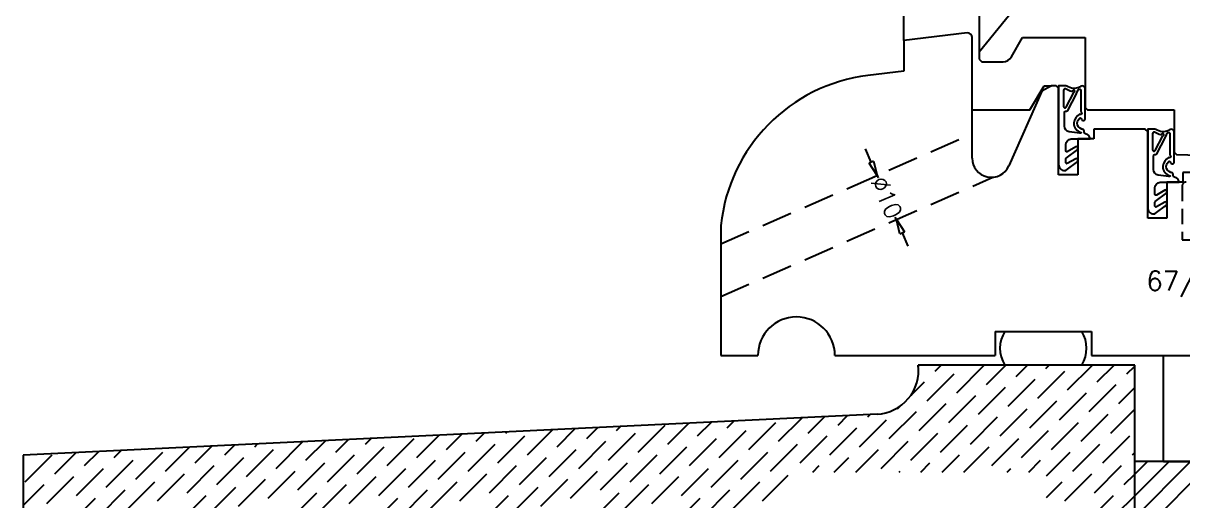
# Model space of a CAD drawing. Header units: millimetres. Extents: x 2806 to 10642, y -276 to 6064.
# Drawn here: x 2805.9 to 3046.9, y 852.1 to 951.3 of the extents above; entities that cross this region are included whole.
import ezdxf
from ezdxf.enums import TextEntityAlignment as Align

# ---------------------------------------------------------------- set-up
doc = ezdxf.new("R2010")
doc.units = ezdxf.units.MM
doc.linetypes.add('CACHE', pattern=[9.525, 6.35, -3.175])
doc.linetypes.add('CACHE2', pattern=[4.7625, 3.175, -1.5875])
doc.layers.get('0').update_dxf_attribs({"color": 250})
doc.layers.add('dim', color=7, linetype='Continuous')
doc.styles.add('romans', font='romans.shx')
doc.dimstyles.new('Ech 1-1', dxfattribs={"dimtxt": 3.5, "dimasz": 3, "dimexe": 0.25, "dimexo": 0, "dimgap": 0.01, "dimtad": 0, "dimdec": 8, "dimzin": 12, "dimtxsty": 'romans', "dimblk": 'CLOSEDBLANK', "dimcen": 2.5, "dimclrd": 9, "dimclre": 9, "dimclrt": 6, "dimadec": 4, "dimazin": 3, "dimtfac": 1, "dimtdec": 8, "dimtmove": 0, "dimatfit": 3, "dimldrblk": 'CLOSEDBLANK', "dimfxl": 1, "dimarcsym": 0})

# ---------------------------------------------------------------- blocks, each defined once
blk = doc.blocks.new('_ClosedBlank')
at = {"color": 0, "linetype": 'ByBlock', "lineweight": -2}
for p, q in [((-1, 0.167), (0, 0)), ((-1, 0.167), (-1, -0.167)), ((0, 0), (-1, -0.167))]:
    blk.add_line(p, q, dxfattribs=at)
blk = doc.blocks.new('*D7')
at = {"layer": 'Defpoints', "color": 0, "transparency": 16777216}
for p in [(2982.39, 919.27), (2986.41, 910.11), (2987.35, 910.53)]:
    blk.add_point(p, dxfattribs=at)
at = {"layer": 'dim', "color": 9, "lineweight": -2, "transparency": 16777216}
for p, q in [((2982.13, 922.43), (2980.93, 925.18)), ((2982.39, 919.27), (2983.57, 919.79)), ((2983.34, 919.69), (2983.57, 919.16)), ((2987.35, 910.53), (2987.12, 911.05)), ((2986.41, 910.11), (2987.58, 910.63)), ((2988.56, 907.78), (2989.76, 905.03))]:
    blk.add_line(p, q, dxfattribs=at)
at = {"layer": 'dim', "color": 9, "lineweight": -2, "transparency": 16777216, "xscale": 3, "yscale": 3, "zscale": 3}
for p, rotation in [((2983.34, 919.69), 293.6692646820706), ((2987.35, 910.53), 113.6692646820706)]:
    blk.add_blockref('_ClosedBlank', p, dxfattribs=dict(at, rotation=rotation))
at = {"layer": 'dim', "color": 6, "transparency": 16777216, "insert": (2985.35, 915.11), "char_height": 3.5, "attachment_point": 5, "rotation": 293.6693, "style": 'romans'}
blk.add_mtext('%%c10', dxfattribs=at)

msp = doc.modelspace()

# ---------------------------------------------------------------- linework, layer by layer
for p, q in [((3004.58593283, 945.35280851), (3038.18329671, 986.79487696)), ((2988.88593283, 947.71056115), (2988.88593283, 953.29487696)), ((3004.58593283, 953.29487696), (3004.58593283, 943.79487696)), ((3002.08593283, 949.29487696), (2988.88593283, 947.71056115)), ((2988.88593283, 947.71056115), (2988.88593283, 941.34442439)), ((3003.08593283, 923.29487696), (3003.08593283, 948.29487696)), ((3011.26592601, 944.29144078), (3013.58791899, 948.29487696)), ((3013.58791899, 948.29487696), (3026.58593283, 948.29487696)), ((3026.58593283, 948.29487696), (3026.58593283, 933.79487696)), ((3004.58593283, 943.79487696), (3005.08593283, 943.29487696)), ((3005.08593283, 943.29487696), (3009.53586363, 943.29487696)), ((2988.88593283, 941.34442439), (2981.44392189, 940.43268359)), ((3015.08593283, 933.29487696), (3018.08593283, 938.29487696)), ((3015.08593283, 933.29487696), (3018.08593283, 938.29487696)), ((3015.08593283, 933.29487696), (3018.08593283, 938.29487696)), ((3019.58593283, 938.29487696), (3017.58425343, 937.15934423)), ((3018.08593283, 938.29487696), (3019.58593283, 938.29487696)), ((3020.58593283, 938.29487696), (3019.58593283, 938.29487696)), ((3021.08593283, 937.79487696), (3020.58593283, 938.29487696)), ((3021.08593283, 919.79487696), (3021.08593283, 937.79487696)), ((3017.58425343, 937.15934423), (3010.74475979, 921.67840385)), ((3003.08593283, 933.29487696), (3015.08593283, 933.29487696)), ((3026.58593283, 933.79487696), (3027.08593283, 933.29487696)), ((3027.08593283, 933.29487696), (3045.08593283, 933.29487696)), ((3045.08593283, 933.29487696), (3045.08593283, 924.51102279)), ((3039.08593283, 929.29487696), (3028.38593283, 929.29487696)), ((3028.38593283, 929.29487696), (3028.38593283, 927.29487696)), ((3039.58593283, 928.79487696), (3039.08593283, 929.29487696)), ((3039.58593283, 910.79487696), (3039.58593283, 928.79487696)), ((3028.38593283, 927.29487696), (3025.08593283, 927.29487696)), ((3025.08593283, 927.29487696), (3025.08593283, 919.79487696)), ((3045.08593283, 924.51102279), (3045.58576338, 923.99800637)), ((3045.58576338, 923.99800637), (3072.08610229, 923.29487696)), ((3025.08593283, 919.79487696), (3021.08593283, 919.79487696)), ((3046.88593283, 918.29487696), (3043.58593283, 918.29487696)), ((3043.58593283, 918.29487696), (3043.58593283, 910.79487696)), ((3082.88593283, 920.29487696), (3046.88593283, 920.29487696)), ((3046.88593283, 920.29487696), (3046.88593283, 918.29487696)), ((3043.58593283, 913.03543039), (3043.58593283, 913.55023542)), ((2950.88593283, 909.29487696), (2950.88593283, 882.29487696)), ((3043.58593283, 910.79487696), (3039.58593283, 910.79487696)), ((3007.88593283, 887.29487696), (3027.88593283, 887.29487696)), ((3007.88593283, 887.29487696), (3007.88593283, 882.29487696)), ((3027.88593283, 887.29487696), (3027.88593283, 882.29487696)), ((2950.88593283, 882.29487696), (2958.57585068, 882.29487696)), ((2974.57585068, 882.29487696), (3007.88593283, 882.29487696)), ((3027.88593283, 882.29487696), (3052.88593283, 882.29487696)), ((3042.88593283, 860.29487696), (3042.88593283, 882.29487696)), ((3036.88593283, 880.29487696), (2991.88593283, 880.29487696)), ((3036.88593283, 755.29487696), (3036.88593283, 880.29487696)), ((2983.34352918, 870.11491826), (2805.88593283, 861.630018)), ((2805.88593283, 861.630018), (2805.88593283, 755.29487696)), ((3082.88593283, 860.29487696), (3036.88593283, 860.29487696)), ((3042.88593283, 860.29487696), (3082.88593283, 860.29487696))]:
    msp.add_line(p, q)
at = {"linetype": 'CACHE'}
for p, q in [((2950.88593283, 905.46238037), (3003.08593283, 928.34318865)), ((2950.88593283, 894.54389654), (3007.37665569, 919.30545592))]:
    msp.add_line(p, q, dxfattribs=at)
at = {"linetype": 'CACHE2'}
for p, q in [((3046.75766105, 917.49487696), (3046.75766105, 906.29487696)), ((3046.75766105, 906.29487696), (3068.75766105, 906.29487696))]:
    msp.add_line(p, q, dxfattribs=at)
at = {"linetype": 'Continuous'}
for p, q in [((2991.9151882, 880.03541032), (2992.17465484, 880.29487696)), ((2995.43455229, 879.06464634), (2996.6647829, 880.29487696)), ((2999.92468035, 874.57451828), (3005.53734043, 880.18717836)), ((3006.09860644, 876.25831631), (3010.13516708, 880.29487696)), ((3012.27253252, 877.94211433), (3014.62529515, 880.29487696)), ((3018.4464586, 879.62591235), (3019.11542321, 880.29487696)), ((3022.93658666, 875.13578429), (3028.09567933, 880.29487696)), ((3029.11051275, 876.81958231), (3032.58580739, 880.29487696)), ((3035.28443883, 878.50338034), (3036.88593283, 880.10487434)), ((2993.75075427, 872.89072026), (2999.36341434, 878.50338034)), ((3010.5887345, 871.76818825), (3016.20139457, 877.38084832)), ((3016.76266058, 873.45198627), (3022.37532065, 879.06464634)), ((2990.29851584, 873.92860989), (2993.18948826, 876.81958231)), ((3004.41480841, 870.08439022), (3010.02746849, 875.6970503)), ((3027.42671472, 870.64565623), (3033.0393748, 876.25831631)), ((3033.60064081, 872.32945425), (3036.88593283, 875.61474628)), ((2998.24088233, 868.4005922), (3003.8535424, 874.01325228)), ((3015.07886256, 867.27806019), (3020.69152263, 872.89072026)), ((3021.25278864, 868.96185821), (3026.86544872, 874.57451828)), ((2981.4029021, 869.52312422), (2981.92696501, 870.04718712)), ((2985.89303016, 865.03299616), (2991.50569024, 870.64565623)), ((2987.57682819, 871.20692224), (2988.13444608, 871.76454014)), ((2992.06695625, 866.71679418), (2997.67961632, 872.32945425)), ((3008.90493647, 865.59426216), (3014.51759655, 871.20692224)), ((3025.7429167, 864.47173015), (3031.35557678, 870.08439022)), ((3031.91684278, 866.15552817), (3036.88593283, 871.12461822)), ((2933.69529146, 862.22666612), (2939.30795153, 867.83932619)), ((2939.86921754, 863.91046414), (2944.20217981, 868.24342641)), ((2946.04314363, 865.59426216), (2948.91777796, 868.4688965)), ((2952.21706971, 867.27806019), (2953.63337611, 868.69436659)), ((2956.70719777, 862.78793212), (2962.31985784, 868.4005922)), ((2962.88112385, 864.47173015), (2967.78017056, 869.37077685)), ((2969.05504994, 866.15552817), (2972.49576871, 869.59624694)), ((2975.22897602, 867.83932619), (2977.21136686, 869.82171703)), ((2979.71910408, 863.34919813), (2985.33176416, 868.96185821)), ((2996.55708431, 862.22666612), (3002.16974438, 867.83932619)), ((3002.73101039, 863.91046414), (3008.34367047, 869.52312422)), ((3019.56899062, 862.78793212), (3025.18165069, 868.4005922)), ((2887.67147884, 861.1041341), (2892.33060018, 865.76325544)), ((2893.84540492, 862.78793212), (2897.04619832, 865.98872553)), ((2900.01933101, 864.47173015), (2901.76179647, 866.21419562)), ((2904.50945907, 859.98160209), (2910.12211914, 865.59426216)), ((2906.19325709, 866.15552817), (2906.47739462, 866.4396657)), ((2910.68338515, 861.66540011), (2915.90859092, 866.89060588)), ((2916.85731123, 863.34919813), (2920.62418907, 867.11607597)), ((2923.03123732, 865.03299616), (2925.33978722, 867.34154606)), ((2927.52136538, 860.54286809), (2933.13402545, 866.15552817)), ((2929.2051634, 866.71679418), (2930.05538537, 867.56701615)), ((2950.53327169, 861.1041341), (2956.14593176, 866.71679418)), ((2967.37125191, 859.98160209), (2972.98391199, 865.59426216)), ((2973.545178, 861.66540011), (2979.15783807, 867.27806019)), ((2990.38315822, 860.54286809), (2995.9958183, 866.15552817)), ((3013.39506453, 861.1041341), (3019.00772461, 866.71679418)), ((3030.23304476, 859.98160209), (3035.84570484, 865.59426216)), ((2830.98361207, 862.78793212), (2831.02782424, 862.83214429)), ((2835.47374013, 858.29780406), (2840.45902054, 863.28308447)), ((2841.64766622, 859.98160209), (2845.17461869, 863.50855455)), ((2847.8215923, 861.66540011), (2849.89021683, 863.73402464)), ((2852.31172036, 857.17527205), (2857.92438044, 862.78793212)), ((2853.99551838, 863.34919813), (2854.60581498, 863.95949473)), ((2858.48564645, 858.85907007), (2864.03701128, 864.41043491)), ((2864.65957253, 860.54286809), (2868.75260943, 864.635905)), ((2870.83349861, 862.22666612), (2873.46820758, 864.86137508)), ((2875.32362667, 857.73653806), (2880.93628675, 863.34919813)), ((2877.00742469, 863.91046414), (2878.18380573, 865.08684517)), ((2881.49755276, 859.42033608), (2887.11021283, 865.03299616)), ((2898.33553298, 858.29780406), (2903.94819306, 863.91046414)), ((2915.17351321, 857.17527205), (2920.78617329, 862.78793212)), ((2921.34743929, 858.85907007), (2926.96009937, 864.47173015)), ((2938.18541952, 857.73653806), (2943.7980796, 863.34919813)), ((2944.3593456, 859.42033608), (2949.97200568, 865.03299616)), ((2961.19732583, 858.29780406), (2966.80998591, 863.91046414)), ((2978.94303042, 858.08299641), (2983.64796613, 862.78793212)), ((2984.20923214, 858.85907007), (2989.82189222, 864.47173015)), ((3001.39367072, 858.08299641), (3006.65987244, 863.34919813)), ((3007.22113845, 859.42033608), (3012.83379853, 865.03299616)), ((3024.05911868, 858.29780406), (3029.67177875, 863.91046414)), ((2806.28790774, 856.05274003), (2811.90056782, 861.66540011)), ((2812.46183382, 857.73653806), (2816.88102979, 862.15573402)), ((2818.63575991, 859.42033608), (2821.59662794, 862.38120411)), ((2823.12588797, 854.93020802), (2828.73854804, 860.54286809)), ((2824.80968599, 861.1041341), (2826.31222609, 862.6066742)), ((2829.29981405, 856.61400604), (2834.91247413, 862.22666612)), ((2846.13779428, 855.49147403), (2851.75045435, 861.1041341)), ((2869.14970059, 856.05274003), (2874.76236066, 861.66540011)), ((2885.98768082, 854.93020802), (2891.60034089, 860.54286809)), ((2892.1616069, 856.61400604), (2897.77426697, 862.22666612)), ((2908.99958713, 855.49147403), (2914.6122472, 861.1041341)), ((2932.01149344, 856.05274003), (2937.62415351, 861.66540011)), ((2948.84947366, 854.93020802), (2954.46213374, 860.54286809)), ((2955.02339975, 856.61400604), (2960.63605982, 862.22666612)), ((2974.45290236, 858.08299641), (2977.47404005, 861.1041341)), ((2996.90354266, 858.08299641), (3000.48594636, 861.66540011)), ((3014.86405491, 858.08299641), (3017.32392659, 860.54286809)), ((3018.57929536, 857.30810881), (3023.49785267, 862.22666612)), ((3036.40697084, 861.66540011), (3036.88593283, 862.1443621)), ((2816.95196189, 853.24641), (2822.56462196, 858.85907007)), ((2839.9638682, 853.807676), (2845.57652827, 859.42033608)), ((2856.80184842, 852.68514399), (2862.4145085, 858.29780406)), ((2862.97577451, 854.36894201), (2868.58843458, 859.98160209)), ((2879.81375473, 853.24641), (2885.42641481, 858.85907007)), ((2902.82566104, 853.807676), (2908.43832112, 859.42033608)), ((2919.66364127, 852.68514399), (2925.27630135, 858.29780406)), ((2925.83756735, 854.36894201), (2931.45022743, 859.98160209)), ((2942.67554758, 853.24641), (2948.28820766, 858.85907007)), ((2969.9627743, 858.08299641), (2971.30011397, 859.42033608)), ((2987.92328654, 858.08299641), (2988.13809419, 858.29780406)), ((2992.4134146, 858.08299641), (2994.31202028, 859.98160209)), ((3010.37392685, 858.08299641), (3011.1500005, 858.85907007)), ((3028.54924674, 853.807676), (3034.16190681, 859.42033608)), ((3036.88593283, 857.65423404), (3039.52657575, 860.29487696)), ((3036.88593283, 853.16410598), (3044.01670381, 860.29487696)), ((3036.88593283, 848.67397792), (3048.50683187, 860.29487696)), ((3036.88593283, 844.18384985), (3052.99695993, 860.29487696)), ((2810.7780358, 851.56261197), (2816.39069588, 857.17527205)), ((2827.61601603, 850.44007996), (2833.2286761, 856.05274003)), ((2833.78994211, 852.12387798), (2839.40260219, 857.73653806)), ((2850.62792234, 851.00134597), (2856.24058241, 856.61400604)), ((2873.63982865, 851.56261197), (2879.25248873, 857.17527205)), ((2890.47780888, 850.44007996), (2896.09046895, 856.05274003)), ((2896.65173496, 852.12387798), (2902.26439504, 857.73653806)), ((2913.48971519, 851.00134597), (2919.10237526, 856.61400604)), ((2936.5016215, 851.56261197), (2942.11428157, 857.17527205)), ((2953.33960172, 850.44007996), (2958.9522618, 856.05274003)), ((2959.51352781, 852.12387798), (2964.86500964, 857.47535982)), ((3018.57929536, 852.81798075), (3021.81405465, 856.05274003)), ((3022.37532065, 852.12387798), (3027.98798073, 857.73653806)), ((3034.72317282, 855.49147403), (3036.88593283, 857.65423404)), ((2805.88593283, 851.16063706), (2810.21676979, 855.49147403)), ((2821.44208995, 848.75628194), (2827.05475002, 854.36894201)), ((2838.28007017, 847.63374992), (2843.89273025, 853.24641)), ((2844.45399626, 849.31754794), (2850.06665633, 854.93020802)), ((2861.29197648, 848.19501593), (2866.90463656, 853.807676)), ((2867.46590257, 849.87881395), (2873.07856264, 855.49147403)), ((2884.30388279, 848.75628194), (2889.91654287, 854.36894201)), ((2901.14186302, 847.63374992), (2906.7545231, 853.24641)), ((2907.3157891, 849.31754794), (2912.92844918, 854.93020802)), ((2924.15376933, 848.19501593), (2929.76642941, 853.807676)), ((2930.32769541, 849.87881395), (2935.94035549, 855.49147403)), ((2947.16567564, 848.75628194), (2952.77833572, 854.36894201)), ((3026.86544872, 847.63374992), (3032.47810879, 853.24641)), ((3033.0393748, 849.31754794), (3036.88593283, 853.16410598)), ((2815.26816386, 847.07248391), (2820.88082394, 852.68514399)), ((2878.12995671, 847.07248391), (2883.74261679, 852.68514399)), ((2940.99174956, 847.07248391), (2946.60440963, 852.68514399))]:
    msp.add_line(p, q, dxfattribs=at)
for points in [[(3024.94354662, 930.54463217, -0.2065050504), (3025.56756769, 931.64113526, -0.2775279877), (3025.73185307, 931.51661229), (3025.81458366, 931.30995321, 0.6262668152), (3026.53250904, 931.25890107, 0.1314411963), (3026.58593283, 931.4586132), (3026.58593283, 937.79487721, 0.5091088478), (3025.7110895, 938.22137462, -0.2944239165), (3023.06639461, 938.06795753, 0.1734880961), (3022.43208646, 938.29487721), (3021.08593283, 938.29487721), (3021.08593283, 921.9195503, 0.4153335345), (3022.30593723, 920.69487721, 0.0481150671), (3022.53911647, 920.71736848, 0.113375307), (3022.62095234, 920.75372785), (3025.04596378, 922.57395273, 0.2359658735), (3025.08593283, 922.65392951), (3025.08593283, 923.06698742, 0.2476591871), (3025.04237223, 923.14953798, 0.2879370719), (3024.67040565, 923.16404906), (3022.88560636, 922.1380729, -0.5767224904), (3022.58593283, 922.31146606), (3022.58593283, 923.09936835, -0.2359658735), (3022.66587094, 923.25932192), (3025.04596378, 925.04583067, 0.2359658735), (3025.08593283, 925.12580746), (3025.08593283, 925.53886537, 0.2476591871), (3025.04237223, 925.62141592, 0.2879370719), (3024.67040565, 925.63592701), (3022.88560636, 924.60995085, -0.5767224904), (3022.58593283, 924.78334401), (3022.58593283, 926.06761881, -0.3840936845), (3023.68134657, 927.2903109, -0.0218128443), (3023.78593346, 927.29487796), (3027.61083366, 927.29487595), (3027.60320857, 927.3820317, 0.3330431822), (3026.80330376, 928.27542238, -0.2932451242), (3026.41487102, 928.65062086, 0.0085275322), (3026.30551328, 929.08018084, 0.2655173449), (3026.12850324, 929.25719088, 0.0237483711), (3025.92250905, 929.30300698, -0.3561488062), (3024.94354662, 930.54463217, -0.3561488062)], [(3024.24437606, 930.58636494, 0.3550050331), (3025.73349402, 928.62832151, -0.567623715), (3025.75885962, 928.54629318, -0.2470803573), (3025.49671983, 928.44950551), (3023.2483664, 928.74519353, -0.3517038519), (3022.30793283, 929.91678444), (3022.30793283, 932.73138452, -0.4142135624), (3022.60793283, 933.03138452), (3022.69473257, 933.03138452, 0.2770734156), (3022.95948535, 933.19029602), (3024.77495869, 936.59703443, -0.0411118959), (3024.8598501, 936.80350698), (3025.14403196, 937.47376474, -0.5066602499), (3025.67685516, 937.475747, -0.2770995092), (3025.68593283, 937.25373813), (3025.68593283, 933.10319035, 0.2134217653), (3025.78593283, 932.87958355, -0.8862274344), (3025.44507618, 932.39110055, 0.250570539), (3024.2448, 930.59289816)], [(3043.44354662, 921.54463217, -0.2065050504), (3044.06756769, 922.64113526, -0.2775279877), (3044.23185307, 922.51661229), (3044.31458366, 922.30995321, 0.6262668152), (3045.03250904, 922.25890107, 0.1314411963), (3045.08593283, 922.4586132), (3045.08593283, 928.79487721, 0.5091088478), (3044.2110895, 929.22137462, -0.2944239165), (3041.56639461, 929.06795753, 0.1734880961), (3040.93208646, 929.29487721), (3039.58593283, 929.29487721), (3039.58593283, 912.9195503, 0.4153335345), (3040.80593723, 911.69487721, 0.0481150671), (3041.03911647, 911.71736848, 0.113375307), (3041.12095234, 911.75372785), (3043.54596378, 913.57395273, 0.2359658735), (3043.58593283, 913.65392951), (3043.58593283, 914.06698742, 0.2476591871), (3043.54237223, 914.14953798, 0.2879370719), (3043.17040565, 914.16404906), (3041.38560636, 913.1380729, -0.5767224904), (3041.08593283, 913.31146606), (3041.08593283, 914.09936835, -0.2359658735), (3041.16587094, 914.25932192), (3043.54596378, 916.04583067, 0.2359658735), (3043.58593283, 916.12580746), (3043.58593283, 916.53886537, 0.2476591871), (3043.54237223, 916.62141592, 0.2879370719), (3043.17040565, 916.63592701), (3041.38560636, 915.60995085, -0.5767224904), (3041.08593283, 915.78334401), (3041.08593283, 917.06761881, -0.3840936845), (3042.18134657, 918.2903109, -0.0218128443), (3042.28593346, 918.29487796), (3046.11083366, 918.29487595), (3046.10320857, 918.3820317, 0.3330431822), (3045.30330376, 919.27542238, -0.2932451242), (3044.91487102, 919.65062086, 0.0085275322), (3044.80551328, 920.08018084, 0.2655173449), (3044.62850324, 920.25719088, 0.0237483711), (3044.42250905, 920.30300698, -0.3561488062), (3043.44354662, 921.54463217, -0.3561488062)], [(3042.74437606, 921.58636494, 0.3550050331), (3044.23349402, 919.62832151, -0.567623715), (3044.25885962, 919.54629318, -0.2470803573), (3043.99671983, 919.44950551), (3041.7483664, 919.74519353, -0.3517038519), (3040.80793283, 920.91678444), (3040.80793283, 923.73138452, -0.4142135624), (3041.10793283, 924.03138452), (3041.19473257, 924.03138452, 0.2770734156), (3041.45948535, 924.19029602), (3043.27495869, 927.59703443, -0.0411118959), (3043.3598501, 927.80350698), (3043.64403196, 928.47376474, -0.5066602499), (3044.17685516, 928.475747, -0.2770995092), (3044.18593283, 928.25373813), (3044.18593283, 924.10319035, 0.2134217653), (3044.28593283, 923.87958355, -0.8862274344), (3043.94507618, 923.39110055, 0.250570539), (3042.7448, 921.59289816)]]:
    msp.add_lwpolyline(points, format="xyb")
for points in [[(3022.65756176, 937.6248194, 0.6327143575), (3022.08593283, 937.35393083), (3022.08593283, 934.02771633, 0.7809101337), (3022.65068561, 933.88662783), (3024.24586092, 936.87997666, -0.1173328942), (3024.33777718, 936.98409733, 1.2180852755), (3024.05361314, 937.25461861, -0.2857760723), (3023.81563375, 937.13987038, -0.1455877377)], [(3041.15756176, 928.6248194, 0.6327143575), (3040.58593283, 928.35393083), (3040.58593283, 925.02771633, 0.7809101337), (3041.15068561, 924.88662783), (3042.74586092, 927.87997666, -0.1173328942), (3042.83777718, 927.98409733, 1.2180852755), (3042.55361314, 928.25461861, -0.2857760723), (3042.31563375, 928.13987038, -0.1455877377)]]:
    msp.add_lwpolyline(points, format="xyb", close=True)
for centre, radius, start, end in [((3002.08593283, 948.29487696), 1, 0, 90), ((3009.53586363, 945.29487696), 2, 270, 329.886266849), ((2985.70004426, 905.69242708), 35, 96.9846539537, 174.0922467224), ((3007.08593283, 923.29487696), 4, 180, 336.1641144489), ((2966.57585068, 882.29487696), 8, 0, 180), ((3015.51093283, 883.79487696), 6.625, 148.1092081947, 211.8907918055), ((3020.26093283, 883.79487696), 6.625, 328.1092081945, 31.8907918053), ((2982.911452, 879.15160397), 9.04700941, 272.7374371245, 7.2598937881)]:
    msp.add_arc(centre, radius, start, end)
at = {"linetype": 'CACHE2'}
msp.add_arc((3047.55766105, 917.49487696), 0.8, 90, 180, dxfattribs=at)

# ---------------------------------------------------------------- texts
at = {"layer": 'dim', "style": 'romans'}
msp.add_text('67/132', height=4, dxfattribs=at).set_placement((3049.7606993, 895.79875562), align=Align.CENTER)

# ---------------------------------------------------------------- dimensions: what is measured, and where the dimension line sits
at = {"layer": 'dim'}
dim = msp.add_aligned_dim(p1=(2982.3943696239, 919.2734627743), p2=(2986.4089349006, 910.11468198), distance=1.0302136768, text='%%c<>', dimstyle='Ech 1-1', dxfattribs=at)
dim.commit()
dim.dimension.update_dxf_attribs({"geometry": '*D7', "text_midpoint": (2985.345202386, 915.1076583826)})

doc.saveas('drawing.dxf')
